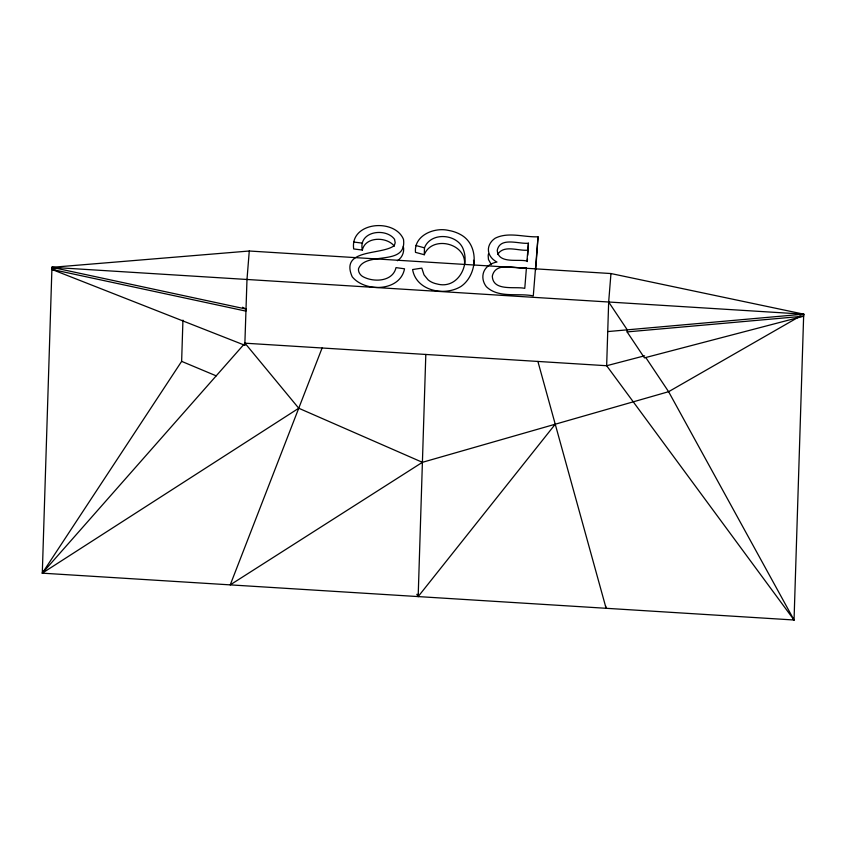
<?xml version="1.0" encoding="UTF-8"?>
<svg xmlns="http://www.w3.org/2000/svg" width="846" height="846" viewBox="0 0 846 846"><rect width="100%" height="100%" fill="white"/><g stroke="black" fill="none" stroke-linecap="round" stroke-linejoin="round"><path stroke-width="1.27" d="M610.96 273.544L608.665 302.011L627.267 329.845L627.108 331.907L644.441 357.858L803.531 316.224L803.7 314.162L51.955 267.325L42.3 573.165L794.045 620.002L803.7 314.162L610.96 273.544L249.274 251.008L51.955 267.325L51.796 269.388L244.811 345.263L244.98 343.19L606.656 365.726L644.61 355.796M799.121 316.785L668.604 391.698L422.408 462.318L298.744 408.237L42.3 573.165L181.636 361.358L182.937 320.116M244.811 345.263L246.99 279.476L249.274 251.008M362.342 250.056C358.08 231.307 385.617 227.236 394.532 239.27L395.198 242.728L394.299 245.583C381.609 255.46 339.648 248.259 352.2 276.779C364.975 292.526 400.211 291.648 404.525 268.795L396.023 267.622C392.766 282.056 372.885 282.606 362.289 276.293A11.347 8.999 1.8 0 1 358.471 268.88C365.271 250.564 407.053 267.22 403.51 239.418C394.796 217.887 349.758 221.8 353.691 248.946L362.342 250.056C365.366 236.288 386.971 236.563 394.321 246.154M424.269 254.731L424.481 247.836C430.847 231.286 458.342 233.729 463.502 249.961C469.752 266.892 456.798 289.459 437.022 283.96A18.062 14.329 1.8 0 1 428.065 279.825L424.015 274.844L421.816 268.129L412.594 269.546C416.295 291.024 444.71 296.629 461.155 286.339C477.704 274.728 479.555 244.706 460.488 234.532A31.524 24.999 1.8 0 0 448.581 230.429C434.358 227.014 413.842 235.368 415.481 252.351L424.269 254.731C432.063 234.892 466.95 243.204 464.475 264.861M425.813 354.453L418.167 596.578L555.24 424.216M527.777 255.196L528.412 243.204C519.19 244.335 500.06 236.436 497.247 250.384C498.188 264.29 518.355 258.76 526.973 261.065L528.412 243.204M538.045 236.795L533.287 295.899C518.302 292.79 498.558 298.543 486.344 286.688A23.455 18.601 1.8 0 1 482.907 275.542C483.51 268.182 490.077 263.201 496.962 262.038C492.012 259.585 488.015 254.657 488.396 248.893A19.606 15.556 1.8 0 1 495.174 238.212C508.446 231.561 523.991 237.409 538.045 236.795L535.708 269.959M608.665 302.011L606.656 365.726L794.045 620.002L668.604 391.698L646.069 357.964M418.262 593.945L418.167 596.578L416.803 594.326M242.548 307.246L246.059 309.044L245.89 311.117L51.796 269.388M527.27 261.583L527.47 259.024M322.104 347.992L230.239 584.872L422.408 462.318M497.66 254.53C503.782 244.134 518.862 251.442 528.19 250.099M43.939 571.092L42.3 573.165L244.103 344.185M397.409 260.727C402.188 257.692 404.674 251.844 403.299 246.313M799.882 315.156L803.7 314.162L799.756 313.982M607.735 331.579L803.7 314.162M627.108 331.907L803.531 316.224M55.635 268.764L51.955 267.325L58.49 267.844M353.914 242.062L362.564 243.162M51.955 267.325L246.059 309.044M415.703 245.467L424.481 247.836M181.636 361.358L216.195 375.846M491.357 264.682L488.47 259.511L488.174 255.788A19.606 15.556 1.8 0 1 488.512 253.789M244.98 343.19L298.744 408.237M792.596 617.792L794.045 620.002M537.897 361.443L606.106 608.285L605.493 605.725M473.538 260.251L473.972 264.47M526.413 268.045L524.774 288.359C515.267 286.17 492.869 291.775 492.309 276.124C495.587 261.086 516.324 268.965 526.413 268.045"/></g></svg>
